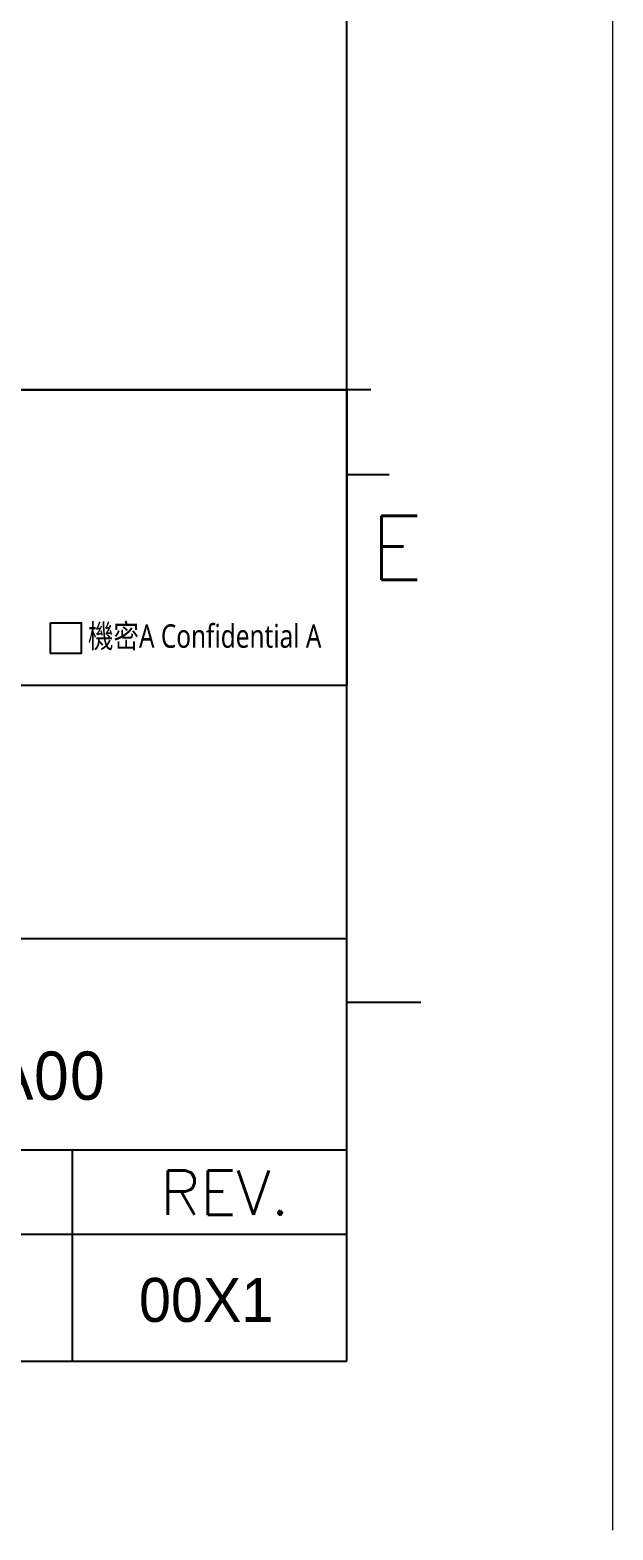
# Model space of a CAD drawing. Header units: millimetres. Extents: x 3175 to 3429, y -23 to 156.
# Drawn here: x 3411.68 to 3428.73, y -23.08 to 20.8 of the extents above; entities that cross this region are included whole.
import ezdxf

# ---------------------------------------------------------------- set-up
doc = ezdxf.new("R2010")
doc.units = ezdxf.units.MM
doc.header["$LTSCALE"] = 23.1
doc.linetypes.add('PHANTOM', pattern=[29.5, 9.5, -1.5, 3, -1.5, 3, -1.5, 9.5])
doc.layers.get('0').update_dxf_attribs({"linetype": 'CONTINUOUS'})
doc.layers.add('0PAPERF', color=2, linetype='PHANTOM', lineweight=0, plot=False)
doc.styles.add('SIMPLEX', font='SIMPLEX.SHX')
doc.styles.get("Standard").update_dxf_attribs({"font": 'SIMPLEX.SHX', "width": 0.8})

msp = doc.modelspace()

# ---------------------------------------------------------------- linework, layer by layer
for p, q in [((3420.949, -18.137), (3420.949, 146.735)), ((3306.712, 10.268), (3420.949, 10.268)), ((3421.648, 10.268), (3382.047, 10.268)), ((3420.949, 7.798), (3422.184, 7.798)), ((3420.949, 1.623), (3351.789, 1.623)), ((3420.949, -5.787), (3351.789, -5.787)), ((3420.949, -7.639), (3423.11, -7.639)), ((3420.949, -11.962), (3382.047, -11.962)), ((3412.921, -18.137), (3412.921, -11.962)), ((3420.949, -14.432), (3396.866, -14.432)), ((3182.595, -18.137), (3420.949, -18.137))]:
    msp.add_line(p, q)
msp.add_lwpolyline([(3351.789, 10.268), (3420.949, 10.268), (3420.949, 1.623), (3351.789, 1.623)], close=True)
at = {"color": 1}
msp.add_lwpolyline([(3412.284, 3.457), (3413.179, 3.457), (3413.179, 2.562), (3412.284, 2.562)], close=True, dxfattribs=at)
at = {"layer": '0PAPERF'}
for p, q in [((3428.731, -23.077), (3428.731, 156.001)), ((3175.493, -23.077), (3428.731, -23.077))]:
    msp.add_line(p, q, dxfattribs=at)

# ---------------------------------------------------------------- texts
at = {"style": 'SIMPLEX'}
for s, height, p in [('E', 1.877, (3421.639, 4.711)), ('REV.', 1.2967, (3415.495, -13.858))]:
    msp.add_text(s, height=height, dxfattribs=at).set_placement(p)
at = {"color": 2, "insert": (3413.378, 3.412), "char_height": 0.68363, "width": 8.92814, "attachment_point": 1}
msp.add_mtext('{\\fMicrosoft JhengHei|b0|i0|c136|p18;\\C1;機密A Confidential A}', dxfattribs=at)
at = {"insert": (3392.617, -9.082), "char_height": 1.41169, "width": 24.4841, "attachment_point": 1, "style": 'SIMPLEX'}
msp.add_mtext('{\\fMicrosoft JhengHei|b0|i0|c136|p0;A12-0000-F0NW0322A00}', dxfattribs=at)
at = {"linetype": 'Continuous', "insert": (3414.868, -15.703), "char_height": 1.28645, "width": 18.61529, "attachment_point": 1}
msp.add_mtext('{\\fPMingLiU|b0|i0|c136|p0;\\W1;00X1}', dxfattribs=at)

doc.saveas('drawing.dxf')
